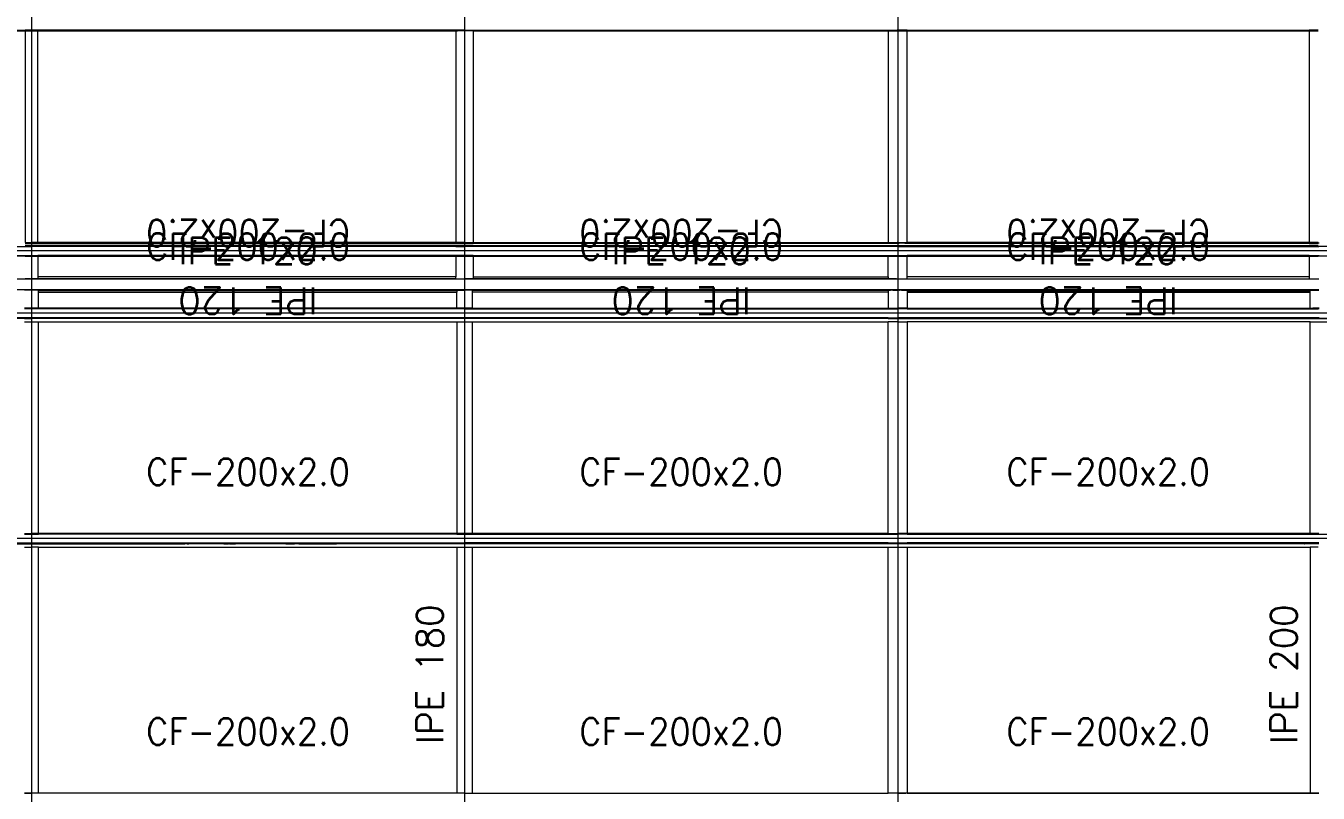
# Model space of a CAD drawing. Header units: millimetres. Extents: x 0 to 149, y -64 to 103.
# Drawn here: x 64.28 to 71.74, y -3.74 to 0.69 of the extents above; entities that cross this region are included whole.
import ezdxf
from ezdxf.enums import TextEntityAlignment as Align

# ---------------------------------------------------------------- set-up
doc = ezdxf.new("R2010")
doc.units = ezdxf.units.MM
for name, color, linetype, lineweight in [('BARRAS_DE_ACERO', 7, 'Continuous', 9), ('ejes', 251, 'Continuous', 0), ('REFERENCIA_DE_LAS_BARRAS', 2, 'Continuous', 9)]:
    doc.layers.add(name, color=color, linetype=linetype, lineweight=lineweight)
doc.styles.add('CYPETXT', font='romans__.ttf', dxfattribs={"height": 0.2})

msp = doc.modelspace()

# ---------------------------------------------------------------- linework, layer by layer
at = {"layer": 'BARRAS_DE_ACERO'}
for p, q in [((64.3445, 0.6593), (61.849, 0.6593)), ((66.758, 0.661), (64.2715, 0.661)), ((64.3056, 0.657), (64.3445, 0.657)), ((66.758, 0.6593), (64.3445, 0.6593)), ((64.3445, -0.5642), (64.3445, 0.657)), ((64.3445, 0.657), (66.758, 0.657)), ((66.8052, 0.661), (66.758, 0.661)), ((66.758, 0.6593), (66.8052, 0.6593)), ((66.8052, 0.6579), (66.758, 0.6579)), ((66.758, 0.6571), (66.7661, 0.6571)), ((66.8052, 0.6571), (66.7661, 0.6571)), ((66.8052, 0.661), (69.253, 0.661)), ((66.858, 0.6593), (66.8052, 0.6593)), ((66.858, 0.6579), (66.8052, 0.6579)), ((66.858, 0.6571), (66.8052, 0.6571)), ((66.858, 0.657), (66.8052, 0.657)), ((66.858, 0.6593), (69.253, 0.6593)), ((69.253, 0.6579), (66.858, 0.6579)), ((69.253, 0.6571), (66.858, 0.6571)), ((66.858, 0.657), (66.858, -0.5642)), ((66.858, 0.657), (69.253, 0.657)), ((69.253, 0.661), (69.305, 0.661)), ((69.305, 0.6593), (69.253, 0.6593)), ((69.305, 0.6579), (69.253, 0.6579)), ((69.253, 0.6571), (69.2619, 0.6571)), ((69.305, 0.657), (69.253, 0.657)), ((69.2619, 0.6571), (69.305, 0.6571)), ((69.363, 0.661), (69.305, 0.661)), ((69.305, 0.6593), (71.683, 0.6593)), ((69.363, 0.6579), (69.305, 0.6579)), ((69.363, 0.6571), (69.305, 0.6571)), ((69.305, 0.657), (69.363, 0.657)), ((69.363, 0.661), (71.683, 0.661)), ((71.683, 0.6571), (69.363, 0.6571)), ((71.735, 0.661), (71.683, 0.661)), ((71.719, 0.6593), (71.683, 0.6593)), ((71.683, 0.6571), (71.7283, 0.6571)), ((71.683, 0.657), (71.683, -0.5642)), ((71.735, 0.657), (71.683, 0.657)), ((71.7201, 0.6593), (71.719, 0.6593)), ((71.7201, 0.6593), (71.735, 0.6593)), ((71.735, 0.6571), (71.7283, 0.6571)), ((71.7284, 0.6579), (71.735, 0.6579)), ((61.849, -0.5883), (64.3056, -0.5883)), ((64.2878, -0.5657), (64.2715, -0.5657)), ((64.2715, -0.5677), (64.3056, -0.5677)), ((64.2715, -0.5684), (64.3056, -0.5684)), ((64.3056, -0.5818), (64.2715, -0.5818)), ((64.3056, -0.5833), (64.2715, -0.5833)), ((64.2715, -0.585), (64.3056, -0.585)), ((64.2715, -0.5865), (64.2886, -0.5865)), ((66.8099, -0.5657), (64.2878, -0.5657)), ((64.3445, -0.5642), (64.3056, -0.5642)), ((64.3056, -0.5677), (66.8052, -0.5677)), ((66.8108, -0.5684), (64.3056, -0.5684)), ((66.8052, -0.5818), (64.3056, -0.5818)), ((64.3056, -0.5833), (66.8052, -0.5833)), ((64.308, -0.585), (64.3056, -0.585)), ((64.308, -0.5883), (64.3056, -0.5883)), ((64.3103, -0.585), (64.308, -0.585)), ((64.3103, -0.5865), (64.308, -0.5865)), ((64.308, -0.5883), (64.3103, -0.5883)), ((64.3164, -0.585), (64.3103, -0.585)), ((64.3249, -0.5865), (64.3103, -0.5865)), ((64.3445, -0.5883), (64.3103, -0.5883)), ((66.758, -0.585), (64.3164, -0.585)), ((64.3249, -0.5865), (64.3285, -0.5865)), ((64.3285, -0.5865), (64.3445, -0.5865)), ((66.758, -0.5642), (64.3445, -0.5642)), ((66.758, -0.5883), (64.3445, -0.5883)), ((66.8052, -0.5642), (66.758, -0.5642)), ((66.8052, -0.585), (66.758, -0.585)), ((66.758, -0.5883), (66.8052, -0.5883)), ((66.8052, -0.5642), (66.8108, -0.5642)), ((66.8052, -0.5677), (69.3173, -0.5677)), ((66.858, -0.5818), (66.8052, -0.5818)), ((69.363, -0.5833), (66.8052, -0.5833)), ((66.858, -0.585), (66.8052, -0.585)), ((66.8108, -0.5883), (66.8052, -0.5883)), ((66.808, -0.5865), (66.858, -0.5865)), ((66.8099, -0.5657), (69.253, -0.5657)), ((66.8108, -0.5642), (66.858, -0.5642)), ((66.8108, -0.5684), (66.8371, -0.5684)), ((66.858, -0.5883), (66.8108, -0.5883)), ((66.858, -0.5642), (69.253, -0.5642)), ((66.858, -0.5818), (69.363, -0.5818)), ((69.342, -0.585), (66.858, -0.585)), ((69.3126, -0.5865), (66.858, -0.5865)), ((69.3109, -0.5883), (66.858, -0.5883)), ((69.305, -0.5657), (69.253, -0.5657)), ((69.3109, -0.5642), (69.305, -0.5642)), ((69.3109, -0.5657), (69.305, -0.5657)), ((69.3617, -0.5657), (69.3109, -0.5657)), ((69.3109, -0.5883), (71.738, -0.5883)), ((69.3126, -0.5865), (71.793, -0.5865)), ((69.3497, -0.5677), (69.3173, -0.5677)), ((69.342, -0.585), (71.683, -0.585)), ((69.3497, -0.5677), (69.363, -0.5677)), ((69.363, -0.5684), (69.3503, -0.5684)), ((71.683, -0.5657), (69.3617, -0.5657)), ((71.683, -0.5642), (69.363, -0.5642)), ((69.363, -0.5677), (71.735, -0.5677)), ((69.363, -0.5684), (71.683, -0.5684)), ((69.363, -0.5818), (71.683, -0.5818)), ((69.363, -0.5833), (71.683, -0.5833)), ((69.363, -0.5839), (71.683, -0.5839)), ((71.735, -0.5642), (71.683, -0.5642)), ((71.683, -0.5657), (71.7371, -0.5657)), ((71.7409, -0.5684), (71.683, -0.5684)), ((71.696, -0.5818), (71.683, -0.5818)), ((71.735, -0.5839), (71.683, -0.5839)), ((71.683, -0.585), (71.735, -0.585)), ((71.735, -0.5818), (71.696, -0.5818)), ((61.8055, -0.639), (64.3445, -0.639)), ((61.8055, -0.6407), (64.3056, -0.6407)), ((61.8055, -0.6421), (69.363, -0.6421)), ((64.3445, -0.6429), (61.8055, -0.6429)), ((64.2715, -0.643), (64.3445, -0.643)), ((64.3056, -0.6407), (69.363, -0.6407)), ((64.3445, -0.6429), (66.8052, -0.6429)), ((64.3445, -0.643), (66.758, -0.643)), ((64.3445, -0.643), (64.3445, -0.763)), ((66.758, -0.643), (66.758, -0.763)), ((66.8052, -0.643), (66.758, -0.643)), ((66.858, -0.639), (66.8052, -0.639)), ((66.8052, -0.643), (66.8108, -0.643)), ((69.253, -0.643), (66.858, -0.643)), ((69.305, -0.6429), (69.253, -0.6429)), ((69.363, -0.6429), (69.305, -0.6429)), ((69.305, -0.643), (69.363, -0.643)), ((71.683, -0.6407), (69.363, -0.6407)), ((69.363, -0.6421), (71.683, -0.6421)), ((69.363, -0.6429), (71.683, -0.6429)), ((69.363, -0.643), (71.683, -0.643)), ((69.363, -0.763), (69.363, -0.643)), ((71.683, -0.6407), (71.735, -0.6407)), ((71.735, -0.6421), (71.683, -0.6421)), ((71.683, -0.643), (71.735, -0.643)), ((71.683, -0.643), (71.683, -0.763)), ((59.308, -0.7751), (71.738, -0.7751)), ((64.2715, -0.7747), (64.2989, -0.7747)), ((64.3007, -0.7751), (64.2715, -0.7751)), ((64.3022, -0.7747), (64.2989, -0.7747)), ((64.3007, -0.7751), (64.3007, -0.7751)), ((64.3008, -0.7751), (64.3007, -0.7751)), ((64.3008, -0.7751), (64.3008, -0.7751)), ((64.3009, -0.7751), (64.3009, -0.7751)), ((64.301, -0.7751), (64.3009, -0.7751)), ((64.301, -0.7751), (64.3011, -0.7751)), ((64.3011, -0.7751), (64.3011, -0.7751)), ((64.3011, -0.7751), (64.3011, -0.7751)), ((64.3011, -0.7751), (64.3012, -0.7751)), ((64.3013, -0.7751), (64.3012, -0.7751)), ((64.3026, -0.7751), (64.3015, -0.7751)), ((64.3022, -0.7747), (64.304, -0.7747)), ((64.3026, -0.7751), (64.3027, -0.7751)), ((64.3027, -0.7751), (64.3027, -0.7751)), ((64.3027, -0.7751), (64.3028, -0.7751)), ((64.3028, -0.7751), (64.3028, -0.7751)), ((64.3028, -0.7751), (64.3028, -0.7751)), ((64.3029, -0.7751), (64.3028, -0.7751)), ((64.3029, -0.7751), (64.3029, -0.7751)), ((64.303, -0.7751), (64.3029, -0.7751)), ((64.303, -0.7751), (64.303, -0.7751)), ((64.3031, -0.7751), (64.3031, -0.7751)), ((64.3032, -0.7751), (64.3032, -0.7751)), ((64.3033, -0.7751), (64.3032, -0.7751)), ((64.3033, -0.7751), (64.3033, -0.7751)), ((64.3033, -0.7751), (64.3034, -0.7751)), ((64.3034, -0.7751), (64.3034, -0.7751)), ((64.3036, -0.7751), (64.3035, -0.7751)), ((64.3037, -0.7751), (64.3036, -0.7751)), ((64.3036, -0.7751), (64.3036, -0.7751)), ((64.3037, -0.7751), (64.3037, -0.7751)), ((64.3038, -0.7751), (64.3037, -0.7751)), ((64.3038, -0.7751), (64.3038, -0.7751)), ((64.3038, -0.7751), (64.3038, -0.7751)), ((64.3039, -0.7751), (64.3038, -0.7751)), ((64.3039, -0.7751), (64.3039, -0.7751)), ((64.304, -0.7751), (64.3039, -0.7751)), ((64.304, -0.7747), (64.3073, -0.7747)), ((64.304, -0.7751), (64.304, -0.7751)), ((64.3056, -0.7751), (66.8051, -0.7751)), ((64.3445, -0.7747), (64.3073, -0.7747)), ((64.3445, -0.7636), (64.3445, -0.763)), ((66.758, -0.763), (64.3445, -0.763)), ((64.3445, -0.7744), (64.3445, -0.7747)), ((66.758, -0.7744), (64.3445, -0.7744)), ((66.758, -0.763), (66.758, -0.7636)), ((66.758, -0.7744), (66.758, -0.7636)), ((66.8051, -0.7747), (66.8052, -0.7747)), ((66.8052, -0.7751), (66.8051, -0.7751)), ((66.858, -0.7747), (66.8052, -0.7747)), ((66.8052, -0.7751), (66.858, -0.7751)), ((66.858, -0.763), (66.858, -0.7636)), ((66.858, -0.7636), (66.858, -0.7744)), ((69.2818, -0.7751), (66.858, -0.7751)), ((69.253, -0.7636), (69.253, -0.7744)), ((69.253, -0.7747), (69.253, -0.7744)), ((69.283, -0.7747), (69.253, -0.7747)), ((69.2856, -0.7747), (69.283, -0.7747)), ((69.2831, -0.7751), (69.2832, -0.7751)), ((69.2834, -0.7751), (69.2835, -0.7751)), ((69.2834, -0.7751), (69.2834, -0.7751)), ((69.2835, -0.7751), (69.2836, -0.7751)), ((69.2835, -0.7751), (69.2835, -0.7751)), ((69.2835, -0.7751), (69.2835, -0.7751)), ((69.2836, -0.7751), (69.2837, -0.7751)), ((69.2836, -0.7751), (69.2836, -0.7751)), ((69.2837, -0.7751), (69.2837, -0.7751)), ((69.2837, -0.7751), (69.2838, -0.7751)), ((69.2837, -0.7751), (69.2837, -0.7751)), ((69.2838, -0.7751), (69.2839, -0.7751)), ((69.2838, -0.7751), (69.2838, -0.7751)), ((69.2839, -0.7751), (69.284, -0.7751)), ((69.284, -0.7751), (69.2841, -0.7751)), ((69.284, -0.7751), (69.284, -0.7751)), ((69.2842, -0.7751), (69.2841, -0.7751)), ((69.2843, -0.7751), (69.2843, -0.7751)), ((69.2844, -0.7751), (69.2843, -0.7751)), ((69.2844, -0.7751), (69.2857, -0.7751)), ((69.2884, -0.7747), (69.2856, -0.7747)), ((69.2858, -0.7751), (69.2858, -0.7751)), ((69.2866, -0.7751), (69.2866, -0.7751)), ((69.2867, -0.7751), (69.2866, -0.7751)), ((69.2867, -0.7751), (69.2867, -0.7751)), ((69.2867, -0.7751), (69.2867, -0.7751)), ((69.2869, -0.7751), (69.2868, -0.7751)), ((69.2869, -0.7751), (69.2869, -0.7751)), ((69.2884, -0.7747), (69.2912, -0.7747)), ((69.2886, -0.7751), (69.2885, -0.7751)), ((69.2886, -0.7751), (69.2886, -0.7751)), ((69.2893, -0.7751), (69.2893, -0.7751)), ((69.2893, -0.7751), (69.2894, -0.7751)), ((69.2893, -0.7751), (69.2893, -0.7751)), ((69.2894, -0.7751), (69.2895, -0.7751)), ((69.2894, -0.7751), (69.2894, -0.7751)), ((69.2895, -0.7751), (69.2895, -0.7751)), ((69.2895, -0.7751), (69.2895, -0.7751)), ((69.2896, -0.7751), (69.2897, -0.7751)), ((69.2897, -0.7751), (69.2912, -0.7751)), ((69.2897, -0.7751), (69.2897, -0.7751)), ((69.2912, -0.7747), (69.2941, -0.7747)), ((69.2912, -0.7751), (69.2912, -0.7751)), ((69.2913, -0.7751), (69.2912, -0.7751)), ((69.2913, -0.7751), (69.2913, -0.7751)), ((69.2913, -0.7751), (69.2913, -0.7751)), ((69.2914, -0.7751), (69.2915, -0.7751)), ((69.2915, -0.7751), (69.2916, -0.7751)), ((69.2915, -0.7751), (69.2915, -0.7751)), ((69.2915, -0.7751), (69.2915, -0.7751)), ((69.2917, -0.7751), (69.2918, -0.7751)), ((69.2917, -0.7751), (69.2917, -0.7751)), ((69.2918, -0.7751), (69.2919, -0.7751)), ((69.2918, -0.7751), (69.2918, -0.7751)), ((69.292, -0.7751), (69.2919, -0.7751)), ((69.2919, -0.7751), (69.2919, -0.7751)), ((69.292, -0.7751), (69.292, -0.7751)), ((69.2921, -0.7751), (69.292, -0.7751)), ((69.2921, -0.7751), (69.2923, -0.7751)), ((69.2924, -0.7751), (69.2923, -0.7751)), ((69.2923, -0.7751), (69.2923, -0.7751)), ((69.2925, -0.7751), (69.2924, -0.7751)), ((69.2924, -0.7751), (69.2924, -0.7751)), ((69.2925, -0.7751), (69.2941, -0.7751)), ((69.2976, -0.7747), (69.2941, -0.7747)), ((69.2942, -0.7751), (69.2943, -0.7751)), ((69.2944, -0.7751), (69.2943, -0.7751)), ((69.2943, -0.7751), (69.2943, -0.7751)), ((69.2944, -0.7751), (69.2944, -0.7751)), ((69.2944, -0.7751), (69.2945, -0.7751)), ((69.2945, -0.7751), (69.2946, -0.7751)), ((69.2945, -0.7751), (69.2945, -0.7751)), ((69.2947, -0.7751), (69.2946, -0.7751)), ((69.2946, -0.7751), (69.2946, -0.7751)), ((69.2948, -0.7751), (69.2947, -0.7751)), ((69.2947, -0.7751), (69.2947, -0.7751)), ((69.2948, -0.7751), (69.2949, -0.7751)), ((69.2948, -0.7751), (69.2948, -0.7751)), ((69.2949, -0.7751), (69.2949, -0.7751)), ((69.2949, -0.7751), (69.295, -0.7751)), ((69.2951, -0.7751), (69.295, -0.7751)), ((69.295, -0.7751), (69.295, -0.7751)), ((69.2951, -0.7751), (69.2952, -0.7751)), ((69.2951, -0.7751), (69.2951, -0.7751)), ((69.2952, -0.7751), (69.2952, -0.7751)), ((69.2957, -0.7751), (69.2956, -0.7751)), ((69.2958, -0.7751), (69.2957, -0.7751)), ((69.2957, -0.7751), (69.2957, -0.7751)), ((69.2958, -0.7751), (69.2959, -0.7751)), ((69.2976, -0.7751), (69.2959, -0.7751)), ((69.2976, -0.7747), (69.3011, -0.7747)), ((69.2977, -0.7751), (69.2976, -0.7751)), ((69.2977, -0.7751), (69.2977, -0.7751)), ((69.2979, -0.7751), (69.2978, -0.7751)), ((69.298, -0.7751), (69.298, -0.7751)), ((69.2981, -0.7751), (69.298, -0.7751)), ((69.2982, -0.7751), (69.2982, -0.7751)), ((69.2982, -0.7751), (69.2983, -0.7751)), ((69.2983, -0.7751), (69.2983, -0.7751)), ((69.2984, -0.7751), (69.2983, -0.7751)), ((69.2984, -0.7751), (69.2984, -0.7751)), ((69.2984, -0.7751), (69.2985, -0.7751)), ((69.2985, -0.7751), (69.2985, -0.7751)), ((69.2986, -0.7751), (69.2985, -0.7751)), ((69.2986, -0.7751), (69.2986, -0.7751)), ((69.2987, -0.7751), (69.2986, -0.7751)), ((69.2987, -0.7751), (69.2988, -0.7751)), ((69.2987, -0.7751), (69.2987, -0.7751)), ((69.2988, -0.7751), (69.2989, -0.7751)), ((69.2988, -0.7751), (69.2988, -0.7751)), ((69.2989, -0.7751), (69.299, -0.7751)), ((69.2989, -0.7751), (69.2989, -0.7751)), ((69.299, -0.7751), (69.2991, -0.7751)), ((69.299, -0.7751), (69.299, -0.7751)), ((69.2992, -0.7751), (69.2992, -0.7751)), ((69.2993, -0.7751), (69.2992, -0.7751)), ((69.3012, -0.7751), (69.2993, -0.7751)), ((69.3011, -0.7747), (69.363, -0.7747)), ((69.3012, -0.7751), (69.3013, -0.7751)), ((69.3013, -0.7751), (69.3013, -0.7751)), ((69.3013, -0.7751), (69.3014, -0.7751)), ((69.3014, -0.7751), (69.3014, -0.7751)), ((69.3016, -0.7751), (69.3016, -0.7751)), ((69.3016, -0.7751), (69.3017, -0.7751)), ((69.3019, -0.7751), (69.302, -0.7751)), ((69.302, -0.7751), (69.302, -0.7751)), ((69.302, -0.7751), (69.3021, -0.7751)), ((69.3021, -0.7751), (69.3021, -0.7751)), ((69.3023, -0.7751), (69.3022, -0.7751)), ((69.3023, -0.7751), (69.3023, -0.7751)), ((69.3023, -0.7751), (69.3024, -0.7751)), ((69.3025, -0.7751), (69.3024, -0.7751)), ((69.3024, -0.7751), (69.3024, -0.7751)), ((69.3025, -0.7751), (69.3025, -0.7751)), ((69.3025, -0.7751), (69.3026, -0.7751)), ((69.3027, -0.7751), (69.3026, -0.7751)), ((69.3026, -0.7751), (69.3026, -0.7751)), ((69.305, -0.7751), (69.363, -0.7751)), ((71.683, -0.763), (69.363, -0.763)), ((71.683, -0.7636), (69.363, -0.7636)), ((69.363, -0.7744), (71.683, -0.7744)), ((69.363, -0.7751), (71.735, -0.7751)), ((71.683, -0.763), (71.683, -0.7636)), ((71.683, -0.7636), (71.683, -0.7744)), ((71.683, -0.7747), (71.683, -0.7744)), ((71.683, -0.7747), (71.735, -0.7747)), ((71.735, -0.7747), (71.735, -0.7747)), ((71.735, -0.7751), (71.738, -0.7751)), ((71.738, -0.8387), (59.308, -0.8387)), ((66.8106, -0.8387), (64.267, -0.8387)), ((64.349, -0.8391), (64.267, -0.8391)), ((64.349, -0.8394), (64.349, -0.8391)), ((64.349, -0.8508), (66.7625, -0.8508)), ((64.349, -0.9441), (64.349, -0.8508)), ((66.7625, -0.8391), (66.8106, -0.8391)), ((66.7625, -0.9441), (66.7625, -0.8508)), ((66.8111, -0.8387), (66.8106, -0.8387)), ((66.8535, -0.8391), (66.8106, -0.8391)), ((66.8111, -0.8387), (66.8535, -0.8387)), ((69.3109, -0.8387), (66.8535, -0.8387)), ((66.8535, -0.8394), (66.8535, -0.8391)), ((66.8535, -0.8394), (69.253, -0.8394)), ((66.8535, -0.8502), (66.8535, -0.8394)), ((66.8535, -0.8508), (66.8535, -0.8502)), ((66.8535, -0.8502), (69.253, -0.8502)), ((69.253, -0.8508), (66.8535, -0.8508)), ((66.8535, -0.9441), (66.8535, -0.8508)), ((69.253, -0.8391), (69.2655, -0.8391)), ((69.253, -0.8394), (69.253, -0.8391)), ((69.253, -0.8394), (69.253, -0.8502)), ((69.253, -0.8502), (69.253, -0.8508)), ((69.253, -0.8508), (69.253, -0.9441)), ((69.2791, -0.8391), (69.2655, -0.8391)), ((69.2791, -0.8391), (69.3133, -0.8391)), ((69.3139, -0.8387), (69.3109, -0.8387)), ((69.3175, -0.8391), (69.3133, -0.8391)), ((69.3139, -0.8387), (69.3141, -0.8387)), ((69.3141, -0.8387), (69.3141, -0.8387)), ((69.3142, -0.8387), (69.3141, -0.8387)), ((69.3175, -0.8391), (69.3176, -0.8391)), ((69.3176, -0.8391), (69.3211, -0.8391)), ((69.3191, -0.8387), (69.3186, -0.8387)), ((69.3203, -0.8387), (69.3197, -0.8387)), ((69.3204, -0.8387), (69.3204, -0.8387)), ((69.3205, -0.8387), (69.3204, -0.8387)), ((69.3205, -0.8387), (69.3208, -0.8387)), ((69.3209, -0.8387), (69.3208, -0.8387)), ((69.3209, -0.8387), (69.321, -0.8387)), ((69.3209, -0.8387), (69.3209, -0.8387)), ((69.321, -0.8387), (69.3211, -0.8387)), ((69.321, -0.8387), (69.321, -0.8387)), ((69.3212, -0.8387), (69.3211, -0.8387)), ((69.3253, -0.8391), (69.3211, -0.8391)), ((69.3212, -0.8387), (69.3233, -0.8387)), ((69.3212, -0.8387), (69.3212, -0.8387)), ((69.3237, -0.8387), (69.3233, -0.8387)), ((69.3237, -0.8387), (69.3248, -0.8387)), ((69.3249, -0.8387), (69.3249, -0.8387)), ((69.3249, -0.8387), (69.3254, -0.8387)), ((69.3271, -0.8391), (69.3253, -0.8391)), ((69.3256, -0.8387), (69.3263, -0.8387)), ((69.3256, -0.8387), (69.3256, -0.8387)), ((69.3264, -0.8387), (69.3263, -0.8387)), ((69.3263, -0.8387), (69.3263, -0.8387)), ((69.3263, -0.8387), (69.3263, -0.8387)), ((69.3265, -0.8387), (69.3265, -0.8387)), ((69.3265, -0.8387), (69.3265, -0.8387)), ((69.3267, -0.8387), (69.3267, -0.8387)), ((69.3268, -0.8387), (69.3267, -0.8387)), ((69.3267, -0.8387), (69.3267, -0.8387)), ((69.3268, -0.8387), (69.3268, -0.8387)), ((69.3268, -0.8387), (69.3269, -0.8387)), ((69.3269, -0.8387), (69.3269, -0.8387)), ((69.3269, -0.8387), (69.3269, -0.8387)), ((69.3269, -0.8387), (69.327, -0.8387)), ((69.327, -0.8387), (69.327, -0.8387)), ((69.327, -0.8387), (69.3271, -0.8387)), ((69.3271, -0.8387), (69.3271, -0.8387)), ((69.3271, -0.8387), (69.3285, -0.8387)), ((69.3299, -0.8391), (69.3271, -0.8391)), ((69.3286, -0.8387), (69.3285, -0.8387)), ((69.3286, -0.8387), (69.3286, -0.8387)), ((69.3287, -0.8387), (69.3286, -0.8387)), ((69.3287, -0.8387), (69.3287, -0.8387)), ((69.3287, -0.8387), (69.3287, -0.8387)), ((69.329, -0.8387), (69.3289, -0.8387)), ((69.329, -0.8387), (69.329, -0.8387)), ((69.3291, -0.8387), (69.329, -0.8387)), ((69.3291, -0.8387), (69.3291, -0.8387)), ((69.3291, -0.8387), (69.3291, -0.8387)), ((69.3292, -0.8387), (69.3293, -0.8387)), ((69.3293, -0.8387), (69.3294, -0.8387)), ((69.3293, -0.8387), (69.3293, -0.8387)), ((69.3293, -0.8387), (69.3293, -0.8387)), ((69.3294, -0.8387), (69.3294, -0.8387)), ((69.3296, -0.8387), (69.3296, -0.8387)), ((69.3297, -0.8387), (69.3298, -0.8387)), ((69.3297, -0.8387), (69.3297, -0.8387)), ((69.3299, -0.8387), (69.3298, -0.8387)), ((69.3298, -0.8387), (69.3298, -0.8387)), ((69.3299, -0.8387), (69.3299, -0.8387)), ((69.3299, -0.8387), (69.3312, -0.8387)), ((69.3299, -0.8391), (69.3327, -0.8391)), ((69.3312, -0.8387), (69.3313, -0.8387)), ((69.3313, -0.8387), (69.3314, -0.8387)), ((69.3313, -0.8387), (69.3313, -0.8387)), ((69.3314, -0.8387), (69.3314, -0.8387)), ((69.3317, -0.8387), (69.3317, -0.8387)), ((69.3317, -0.8387), (69.3318, -0.8387)), ((69.3318, -0.8387), (69.3318, -0.8387)), ((69.3318, -0.8387), (69.3319, -0.8387)), ((69.3319, -0.8387), (69.3319, -0.8387)), ((69.332, -0.8387), (69.3321, -0.8387)), ((69.332, -0.8387), (69.332, -0.8387)), ((69.3321, -0.8387), (69.3322, -0.8387)), ((69.3323, -0.8387), (69.3322, -0.8387)), ((69.3322, -0.8387), (69.3322, -0.8387)), ((69.3323, -0.8387), (69.3324, -0.8387)), ((69.3323, -0.8387), (69.3323, -0.8387)), ((69.3323, -0.8387), (69.3323, -0.8387)), ((69.3324, -0.8387), (69.3325, -0.8387)), ((69.3324, -0.8387), (69.3324, -0.8387)), ((69.3326, -0.8387), (69.3325, -0.8387)), ((69.3325, -0.8387), (69.3325, -0.8387)), ((69.3325, -0.8387), (69.3325, -0.8387)), ((69.3326, -0.8387), (69.3339, -0.8387)), ((69.3326, -0.8387), (69.3326, -0.8387)), ((69.3339, -0.8387), (71.738, -0.8387)), ((69.363, -0.8394), (69.363, -0.8502)), ((69.363, -0.8502), (69.363, -0.8508)), ((71.688, -0.8502), (69.363, -0.8502)), ((69.363, -0.8508), (69.363, -0.9441)), ((71.688, -0.8391), (71.738, -0.8391)), ((71.688, -0.8502), (71.688, -0.8394)), ((71.688, -0.9441), (71.688, -0.8508)), ((64.3105, -0.9441), (64.267, -0.9441)), ((64.3105, -0.9464), (64.267, -0.9464)), ((64.3055, -0.9481), (64.267, -0.9481)), ((64.2671, -0.945), (64.3105, -0.945)), ((64.3105, -0.9442), (64.2691, -0.9442)), ((64.3055, -0.9481), (64.3105, -0.9481)), ((64.3105, -0.9441), (64.349, -0.9441)), ((64.349, -0.9442), (64.3105, -0.9442)), ((64.3105, -0.945), (64.3481, -0.945)), ((64.3105, -0.9464), (64.349, -0.9464)), ((66.8106, -0.9481), (64.3105, -0.9481)), ((64.349, -0.9441), (66.7625, -0.9441)), ((66.7625, -0.9442), (64.349, -0.9442)), ((64.349, -0.945), (66.8106, -0.945)), ((66.8106, -0.9464), (64.349, -0.9464)), ((66.8106, -0.9441), (66.7625, -0.9441)), ((66.7625, -0.9442), (66.8106, -0.9442)), ((66.8106, -0.9441), (66.8535, -0.9441)), ((66.8535, -0.9442), (66.8106, -0.9442)), ((66.8535, -0.945), (66.8106, -0.945)), ((66.8106, -0.9464), (66.8535, -0.9464)), ((66.8535, -0.9442), (69.3109, -0.9442)), ((66.8535, -0.945), (69.3109, -0.945)), ((66.8535, -0.9464), (69.3109, -0.9464)), ((69.3109, -0.9441), (69.363, -0.9441)), ((69.363, -0.9442), (69.3109, -0.9442)), ((69.363, -0.945), (69.3109, -0.945)), ((69.363, -0.9464), (69.3109, -0.9464)), ((69.363, -0.9481), (69.3109, -0.9481)), ((69.363, -0.9441), (71.688, -0.9441)), ((71.688, -0.945), (69.363, -0.945)), ((71.688, -0.9464), (69.363, -0.9464)), ((69.363, -0.9481), (71.688, -0.9481)), ((71.688, -0.9441), (71.7046, -0.9441)), ((71.688, -0.945), (71.7408, -0.945)), ((71.688, -0.9464), (71.7352, -0.9464)), ((71.688, -0.9481), (71.7352, -0.9481)), ((71.7254, -0.9441), (71.7046, -0.9441)), ((71.7171, -0.9442), (71.7205, -0.9442)), ((71.7205, -0.9442), (71.7368, -0.9442)), ((71.7408, -0.9441), (71.7254, -0.9441)), ((64.349, -1.0006), (61.8445, -1.0006)), ((64.2791, -1.0032), (61.8445, -1.0032)), ((64.267, -0.9988), (64.3105, -0.9988)), ((64.267, -1.0021), (69.253, -1.0021)), ((64.267, -1.0229), (64.3105, -1.0229)), ((64.2671, -1.0037), (64.3052, -1.0037)), ((64.2791, -1.0032), (64.3052, -1.0032)), ((64.3052, -1.0032), (64.3055, -1.0032)), ((64.3052, -1.0037), (64.3055, -1.0037)), ((69.253, -1.0032), (64.3055, -1.0032)), ((66.7625, -1.0037), (64.3055, -1.0037)), ((64.3105, -0.9988), (64.349, -0.9988)), ((64.3105, -1.0229), (64.349, -1.0229)), ((69.253, -0.9988), (64.349, -0.9988)), ((64.349, -1.0006), (69.253, -1.0006)), ((64.349, -1.0229), (66.7625, -1.0229)), ((64.349, -2.2441), (64.349, -1.0229)), ((69.2543, -1.0037), (66.7625, -1.0037)), ((66.7625, -1.0229), (66.7625, -2.2441)), ((66.8106, -1.0229), (66.8535, -1.0229)), ((66.8535, -1.0229), (69.253, -1.0229)), ((66.8535, -2.2441), (66.8535, -1.0229)), ((69.253, -0.9988), (69.3109, -0.9988)), ((69.253, -1.0006), (69.363, -1.0006)), ((71.7408, -1.0021), (69.253, -1.0021)), ((69.253, -1.0032), (75.9923, -1.0032)), ((69.305, -1.0229), (69.253, -1.0229)), ((69.253, -2.2441), (69.253, -1.0229)), ((69.3116, -1.0037), (69.2543, -1.0037)), ((69.3109, -1.0229), (69.305, -1.0229)), ((69.363, -0.9988), (69.3109, -0.9988)), ((69.3109, -1.0229), (69.363, -1.0229)), ((69.363, -1.0037), (69.3116, -1.0037)), ((69.363, -0.9988), (71.7408, -0.9988)), ((71.7408, -1.0006), (69.363, -1.0006)), ((71.788, -1.0037), (69.363, -1.0037)), ((71.688, -2.2441), (71.688, -1.0229)), ((64.3105, -2.3021), (61.8103, -2.3021)), ((64.349, -2.3032), (61.8445, -2.3032)), ((61.8445, -2.3037), (65.1898, -2.3037)), ((62.7784, -2.2988), (64.349, -2.2988)), ((64.267, -2.2441), (64.3105, -2.2441)), ((64.267, -2.2442), (64.3105, -2.2442)), ((64.267, -2.245), (64.3105, -2.245)), ((64.267, -2.2464), (64.3055, -2.2464)), ((64.267, -2.2481), (64.3105, -2.2481)), ((64.267, -2.3006), (64.3105, -2.3006)), ((64.3055, -2.2464), (64.3105, -2.2464)), ((64.349, -2.2441), (64.3105, -2.2441)), ((64.3105, -2.245), (64.349, -2.245)), ((64.349, -2.2464), (64.3105, -2.2464)), ((64.3105, -2.2481), (64.349, -2.2481)), ((66.7625, -2.3006), (64.3105, -2.3006)), ((64.349, -2.3021), (64.3105, -2.3021)), ((64.349, -2.2441), (66.7625, -2.2441)), ((66.8106, -2.245), (64.349, -2.245)), ((66.8106, -2.2464), (64.349, -2.2464)), ((66.7625, -2.2481), (64.349, -2.2481)), ((64.349, -2.2988), (66.7625, -2.2988)), ((64.349, -2.3021), (66.7625, -2.3021)), ((65.0774, -2.3032), (64.349, -2.3032)), ((65.3956, -2.3032), (65.0774, -2.3032)), ((65.1898, -2.3037), (65.1916, -2.3037)), ((65.1916, -2.3037), (65.194, -2.3037)), ((65.2062, -2.3037), (65.2086, -2.3037)), ((65.2111, -2.3037), (65.2086, -2.3037)), ((65.2111, -2.3037), (65.2136, -2.3037)), ((65.2136, -2.3037), (65.216, -2.3037)), ((65.221, -2.3037), (65.216, -2.3037)), ((65.4083, -2.3037), (65.409, -2.3037)), ((65.4181, -2.3037), (65.4211, -2.3037)), ((65.4211, -2.3037), (65.4242, -2.3037)), ((65.4242, -2.3037), (65.4272, -2.3037)), ((65.4303, -2.3037), (65.4272, -2.3037)), ((65.439, -2.3037), (65.4423, -2.3037)), ((65.4423, -2.3037), (65.4452, -2.3037)), ((65.4488, -2.3037), (65.4452, -2.3037)), ((65.4512, -2.3037), (65.4488, -2.3037)), ((65.4512, -2.3037), (65.4544, -2.3037)), ((65.4709, -2.3037), (65.4701, -2.3037)), ((65.4709, -2.3037), (65.4741, -2.3037)), ((65.4759, -2.3037), (65.4741, -2.3037)), ((65.777, -2.3037), (65.7994, -2.3037)), ((65.9294, -2.3037), (65.9273, -2.3037)), ((71.6571, -2.3037), (66.0686, -2.3037)), ((66.8121, -2.2441), (66.7625, -2.2441)), ((66.7625, -2.2442), (69.253, -2.2442)), ((66.7625, -2.2481), (69.253, -2.2481)), ((66.7625, -2.2988), (66.8053, -2.2988)), ((66.7625, -2.3006), (66.8106, -2.3006)), ((66.8106, -2.2988), (66.8053, -2.2988)), ((66.8535, -2.245), (66.8106, -2.245)), ((66.8535, -2.2464), (66.8106, -2.2464)), ((66.8535, -2.2988), (66.8106, -2.2988)), ((66.8535, -2.3006), (66.8106, -2.3006)), ((66.8121, -2.2441), (66.8535, -2.2441)), ((69.253, -2.2441), (66.8535, -2.2441)), ((66.8535, -2.245), (69.3538, -2.245)), ((66.8535, -2.2464), (69.253, -2.2464)), ((69.253, -2.2988), (66.8535, -2.2988)), ((66.8535, -2.3006), (69.253, -2.3006)), ((66.8535, -2.3021), (69.253, -2.3021)), ((69.3109, -2.3032), (66.8535, -2.3032)), ((69.253, -2.2441), (69.3109, -2.2441)), ((69.253, -2.2442), (69.3538, -2.2442)), ((69.305, -2.2464), (69.253, -2.2464)), ((69.253, -2.2481), (69.305, -2.2481)), ((69.253, -2.2988), (69.305, -2.2988)), ((69.305, -2.3006), (69.253, -2.3006)), ((69.253, -2.3021), (69.3044, -2.3021)), ((69.305, -2.3021), (69.3044, -2.3021)), ((69.305, -2.2464), (69.363, -2.2464)), ((69.3051, -2.2481), (69.305, -2.2481)), ((69.305, -2.2988), (69.3109, -2.2988)), ((69.305, -2.3006), (69.363, -2.3006)), ((69.305, -2.3021), (69.363, -2.3021)), ((69.3109, -2.2481), (69.3051, -2.2481)), ((69.3538, -2.2441), (69.3109, -2.2441)), ((69.363, -2.2481), (69.3109, -2.2481)), ((69.3109, -2.2988), (69.363, -2.2988)), ((69.3109, -2.3032), (71.6571, -2.3032)), ((69.363, -2.2441), (69.3538, -2.2441)), ((69.3538, -2.2442), (69.3538, -2.2442)), ((71.688, -2.2442), (69.3538, -2.2442)), ((71.688, -2.245), (69.3538, -2.245)), ((71.688, -2.2441), (69.363, -2.2441)), ((71.738, -2.2464), (69.363, -2.2464)), ((69.363, -2.3006), (71.738, -2.3006)), ((69.363, -2.3021), (71.738, -2.3021)), ((71.738, -2.3032), (71.6571, -2.3032)), ((71.6571, -2.3037), (71.6578, -2.3037)), ((71.738, -2.3037), (71.6578, -2.3037)), ((71.7352, -2.2441), (71.688, -2.2441)), ((71.688, -2.2442), (71.7326, -2.2442)), ((71.688, -2.245), (71.738, -2.245)), ((71.738, -2.2442), (71.7326, -2.2442)), ((64.267, -2.3229), (64.3105, -2.3229)), ((64.349, -2.3229), (66.7625, -2.3229)), ((66.7625, -2.3229), (66.7625, -3.7441)), ((66.7625, -2.3229), (66.8106, -2.3229)), ((66.8106, -2.3229), (66.8535, -2.3229)), ((69.363, -2.3229), (69.363, -3.7441)), ((71.688, -2.3229), (71.688, -3.7441)), ((71.7352, -2.3229), (71.688, -2.3229)), ((64.267, -3.7441), (64.3105, -3.7441)), ((64.3424, -3.7442), (64.267, -3.7442)), ((64.349, -3.7441), (64.3105, -3.7441)), ((66.8106, -3.7442), (64.3424, -3.7442)), ((66.7625, -3.7441), (64.349, -3.7441)), ((66.8106, -3.7441), (66.7625, -3.7441)), ((66.8106, -3.7441), (66.8535, -3.7441)), ((66.8106, -3.7442), (66.8535, -3.7442)), ((66.8535, -3.7442), (69.253, -3.7442)), ((69.3109, -3.7441), (69.253, -3.7441)), ((69.3109, -3.7442), (69.253, -3.7442)), ((69.363, -3.7441), (69.3109, -3.7441)), ((69.3109, -3.7442), (69.3541, -3.7442)), ((69.363, -3.7442), (69.3541, -3.7442)), ((71.688, -3.7441), (69.363, -3.7441)), ((69.363, -3.7442), (71.688, -3.7442))]:
    msp.add_line(p, q, dxfattribs=at)
for points in [[(66.758, 0.6571), (64.3445, 0.6571), (61.8469, 0.6571)], [(61.849, 0.6579), (64.2859, 0.6579), (66.758, 0.6579)], [(64.3056, 0.657), (64.2715, 0.657), (64.2715, -0.5642), (64.3056, -0.5642)], [(66.8052, 0.657), (66.758, 0.657), (66.758, -0.5642)], [(69.253, 0.657), (69.253, -0.5642), (69.305, -0.5642)], [(69.3109, -0.5642), (69.363, -0.5642), (69.363, 0.657), (71.683, 0.657)], [(69.363, 0.6579), (71.683, 0.6579), (71.7284, 0.6579)], [(64.3103, -0.5839), (64.3056, -0.5839), (64.2715, -0.5839)], [(64.308, -0.5865), (64.3056, -0.5865), (64.2886, -0.5865)], [(66.858, -0.5839), (66.8052, -0.5839), (64.3103, -0.5839)], [(64.3445, -0.5865), (66.758, -0.5865), (66.8052, -0.5865), (66.808, -0.5865)], [(69.3503, -0.5684), (66.858, -0.5684), (66.8371, -0.5684)], [(66.858, -0.5839), (69.3563, -0.5839), (69.363, -0.5839)], [(71.735, -0.5833), (71.684, -0.5833), (71.683, -0.5833)], [(66.8052, -0.639), (66.758, -0.639), (64.3445, -0.639)], [(66.8052, -0.6429), (66.858, -0.6429), (69.253, -0.6429)], [(66.8108, -0.643), (66.858, -0.643), (66.858, -0.763)], [(66.858, -0.639), (69.3148, -0.639), (71.7409, -0.639)], [(66.858, -0.763), (69.253, -0.763), (69.253, -0.643), (69.305, -0.643)], [(71.793, -0.6429), (71.735, -0.6429), (71.683, -0.6429)], [(64.3008, -0.7751), (64.3009, -0.7751), (64.3009, -0.7751)], [(64.3013, -0.7751), (64.3014, -0.7751), (64.3014, -0.7751), (64.3015, -0.7751), (64.3015, -0.7751)], [(64.303, -0.7751), (64.303, -0.7751), (64.3031, -0.7751)], [(64.3031, -0.7751), (64.3032, -0.7751), (64.3032, -0.7751)], [(64.3034, -0.7751), (64.3034, -0.7751), (64.3035, -0.7751)], [(64.304, -0.7751), (64.304, -0.7751), (64.3056, -0.7751)], [(66.758, -0.7636), (64.3445, -0.7636), (64.3445, -0.7744)], [(66.758, -0.7744), (66.758, -0.7747), (66.8051, -0.7747)], [(66.858, -0.7636), (69.253, -0.7636), (69.253, -0.763)], [(69.253, -0.7744), (66.858, -0.7744), (66.858, -0.7747)], [(69.2831, -0.7751), (69.2831, -0.7751), (69.2831, -0.7751), (69.283, -0.7751), (69.283, -0.7751), (69.2818, -0.7751)], [(69.2834, -0.7751), (69.2833, -0.7751), (69.2833, -0.7751), (69.2833, -0.7751), (69.2832, -0.7751), (69.2832, -0.7751)], [(69.2839, -0.7751), (69.2839, -0.7751), (69.2839, -0.7751)], [(69.2841, -0.7751), (69.2841, -0.7751), (69.2841, -0.7751)], [(69.2842, -0.7751), (69.2842, -0.7751), (69.2843, -0.7751)], [(69.2858, -0.7751), (69.2857, -0.7751), (69.2857, -0.7751)], [(69.2859, -0.7751), (69.2859, -0.7751), (69.2858, -0.7751)], [(69.2859, -0.7751), (69.2859, -0.7751), (69.286, -0.7751)], [(69.2861, -0.7751), (69.286, -0.7751), (69.286, -0.7751)], [(69.2863, -0.7751), (69.2862, -0.7751), (69.2862, -0.7751), (69.2861, -0.7751)], [(69.2861, -0.7751), (69.2861, -0.7751), (69.2861, -0.7751)], [(69.2864, -0.7751), (69.2864, -0.7751), (69.2863, -0.7751)], [(69.2863, -0.7751), (69.2863, -0.7751), (69.2863, -0.7751)], [(69.2864, -0.7751), (69.2865, -0.7751), (69.2865, -0.7751)], [(69.2866, -0.7751), (69.2865, -0.7751), (69.2865, -0.7751)], [(69.2867, -0.7751), (69.2868, -0.7751), (69.2868, -0.7751)], [(69.2869, -0.7751), (69.2869, -0.7751), (69.287, -0.7751), (69.2884, -0.7751)], [(69.2884, -0.7751), (69.2885, -0.7751), (69.2885, -0.7751), (69.2885, -0.7751)], [(69.2887, -0.7751), (69.2887, -0.7751), (69.2886, -0.7751)], [(69.2887, -0.7751), (69.2887, -0.7751), (69.2888, -0.7751), (69.2888, -0.7751)], [(69.2889, -0.7751), (69.2889, -0.7751), (69.2888, -0.7751)], [(69.2889, -0.7751), (69.2889, -0.7751), (69.289, -0.7751)], [(69.2891, -0.7751), (69.289, -0.7751), (69.289, -0.7751)], [(69.2893, -0.7751), (69.2892, -0.7751), (69.2892, -0.7751), (69.2891, -0.7751)], [(69.2891, -0.7751), (69.2891, -0.7751), (69.2891, -0.7751)], [(69.2895, -0.7751), (69.2896, -0.7751), (69.2896, -0.7751)], [(69.2913, -0.7751), (69.2914, -0.7751), (69.2914, -0.7751)], [(69.2917, -0.7751), (69.2916, -0.7751), (69.2916, -0.7751)], [(69.2941, -0.7751), (69.2942, -0.7751), (69.2942, -0.7751)], [(69.2952, -0.7751), (69.2953, -0.7751), (69.2953, -0.7751), (69.2954, -0.7751), (69.2954, -0.7751), (69.2955, -0.7751), (69.2955, -0.7751), (69.2956, -0.7751), (69.2956, -0.7751)], [(69.2977, -0.7751), (69.2978, -0.7751), (69.2978, -0.7751)], [(69.2979, -0.7751), (69.2979, -0.7751), (69.298, -0.7751)], [(69.2981, -0.7751), (69.2981, -0.7751), (69.2982, -0.7751)], [(69.2991, -0.7751), (69.2991, -0.7751), (69.2992, -0.7751)], [(69.3014, -0.7751), (69.3015, -0.7751), (69.3015, -0.7751), (69.3016, -0.7751)], [(69.3019, -0.7751), (69.3019, -0.7751), (69.3018, -0.7751), (69.3018, -0.7751), (69.3017, -0.7751), (69.3017, -0.7751)], [(69.3021, -0.7751), (69.3022, -0.7751), (69.3022, -0.7751)], [(69.3027, -0.7751), (69.3028, -0.7751), (69.305, -0.7751)], [(69.363, -0.7747), (69.363, -0.7744), (69.363, -0.7636), (69.363, -0.763)], [(64.349, -0.8502), (64.349, -0.8394), (66.7625, -0.8394), (66.7625, -0.8391)], [(64.349, -0.8508), (64.349, -0.8502), (66.7625, -0.8502)], [(66.7625, -0.8394), (66.7625, -0.8502), (66.7625, -0.8508)], [(69.3186, -0.8387), (69.3174, -0.8387), (69.3142, -0.8387)], [(69.3191, -0.8387), (69.3195, -0.8387), (69.3196, -0.8387), (69.3196, -0.8387), (69.3197, -0.8387), (69.3197, -0.8387)], [(69.3203, -0.8387), (69.3203, -0.8387), (69.3204, -0.8387)], [(69.3248, -0.8387), (69.3248, -0.8387), (69.3249, -0.8387)], [(69.3255, -0.8387), (69.3255, -0.8387), (69.3254, -0.8387)], [(69.3255, -0.8387), (69.3255, -0.8387), (69.3256, -0.8387)], [(69.3264, -0.8387), (69.3264, -0.8387), (69.3265, -0.8387)], [(69.3265, -0.8387), (69.3266, -0.8387), (69.3266, -0.8387), (69.3267, -0.8387)], [(69.3287, -0.8387), (69.3288, -0.8387), (69.3288, -0.8387), (69.3289, -0.8387), (69.3289, -0.8387), (69.3289, -0.8387)], [(69.3292, -0.8387), (69.3292, -0.8387), (69.3291, -0.8387)], [(69.3296, -0.8387), (69.3295, -0.8387), (69.3295, -0.8387), (69.3295, -0.8387), (69.3294, -0.8387)], [(69.3297, -0.8387), (69.3297, -0.8387), (69.3296, -0.8387)], [(69.3315, -0.8387), (69.3315, -0.8387), (69.3314, -0.8387)], [(69.3315, -0.8387), (69.3315, -0.8387), (69.3316, -0.8387)], [(69.3316, -0.8387), (69.3316, -0.8387), (69.3317, -0.8387), (69.3317, -0.8387)], [(69.332, -0.8387), (69.3319, -0.8387), (69.3319, -0.8387)], [(69.3321, -0.8387), (69.3321, -0.8387), (69.3321, -0.8387)], [(69.3327, -0.8391), (69.363, -0.8391), (69.363, -0.8394)], [(69.363, -0.8394), (71.688, -0.8394), (71.688, -0.8391)], [(69.363, -0.8508), (71.688, -0.8508), (71.688, -0.8502)], [(64.3481, -0.945), (64.3482, -0.945), (64.349, -0.945)], [(66.8106, -0.9481), (66.8535, -0.9481), (69.3109, -0.9481)], [(66.8535, -0.9441), (69.253, -0.9441), (69.3109, -0.9441)], [(69.363, -0.9442), (71.6944, -0.9442), (71.7114, -0.9442), (71.7171, -0.9442)], [(66.7625, -1.0229), (66.8053, -1.0229), (66.8106, -1.0229)], [(71.688, -1.0229), (69.363, -1.0229), (69.363, -2.2441)], [(71.688, -1.0229), (71.7408, -1.0229), (71.788, -1.0229), (75.9205, -1.0229)], [(64.3105, -2.2442), (64.349, -2.2442), (66.7625, -2.2442)], [(65.2062, -2.3037), (65.2037, -2.3037), (65.2013, -2.3037), (65.1989, -2.3037), (65.1965, -2.3037), (65.194, -2.3037)], [(65.4083, -2.3037), (65.3904, -2.3037), (65.3882, -2.3037), (65.3845, -2.3037), (65.221, -2.3037)], [(66.8535, -2.3032), (66.2504, -2.3032), (65.3956, -2.3032)], [(65.4181, -2.3037), (65.4151, -2.3037), (65.4121, -2.3037), (65.409, -2.3037)], [(65.4303, -2.3037), (65.4357, -2.3037), (65.4364, -2.3037), (65.439, -2.3037)], [(65.4544, -2.3037), (65.4575, -2.3037), (65.4638, -2.3037), (65.4645, -2.3037), (65.467, -2.3037), (65.4701, -2.3037)], [(65.4759, -2.3037), (65.4797, -2.3037), (65.4805, -2.3037), (65.4861, -2.3037)], [(65.777, -2.3037), (65.7751, -2.3037), (65.753, -2.3037), (65.7511, -2.3037), (65.5221, -2.3037), (65.4958, -2.3037), (65.4926, -2.3037), (65.4894, -2.3037), (65.4869, -2.3037), (65.4861, -2.3037)], [(65.7994, -2.3037), (65.8013, -2.3037), (65.8241, -2.3037), (65.8261, -2.3037)], [(65.8513, -2.3037), (65.8493, -2.3037), (65.8261, -2.3037)], [(65.8513, -2.3037), (65.8749, -2.3037), (65.8769, -2.3037), (65.9009, -2.3037), (65.9029, -2.3037), (65.9273, -2.3037)], [(65.9294, -2.3037), (65.9542, -2.3037), (65.9563, -2.3037), (66.0115, -2.3037), (66.0299, -2.3037), (66.0398, -2.3037), (66.0686, -2.3037)], [(66.8535, -2.3021), (66.8106, -2.3021), (66.8053, -2.3021), (66.7625, -2.3021)], [(69.363, -2.2481), (71.738, -2.2481), (71.738, -2.2486), (71.788, -2.2486)], [(71.738, -2.2983), (71.738, -2.2988), (69.363, -2.2988)], [(64.349, -3.7441), (64.349, -2.3229), (64.3105, -2.3229)], [(66.8535, -3.7441), (66.8535, -2.3229), (69.253, -2.3229), (69.3109, -2.3229), (69.363, -2.3229), (71.688, -2.3229)], [(66.8535, -3.7441), (69.253, -3.7441), (69.253, -2.3229)], [(71.688, -3.7442), (71.738, -3.7442), (71.738, -3.7441), (71.738, -3.7441), (71.688, -3.7441)]]:
    msp.add_lwpolyline(points, dxfattribs=at)
at = {"layer": 'ejes'}
for p, q in [((64.308, 9.5242), (64.308, -11.5968)), ((66.808, 9.5242), (66.808, -11.5968)), ((69.308, 9.5242), (69.308, -11.5968)), ((93.9636, -0.6136), (56.4001, -0.6136)), ((94.6618, -0.9734), (56.4001, -0.9734)), ((93.9636, -2.2734), (56.4001, -2.2734))]:
    msp.add_line(p, q, dxfattribs=at)

# ---------------------------------------------------------------- texts
at = {"layer": 'REFERENCIA_DE_LAS_BARRAS', "style": 'CYPETXT'}
for s, rotation, width, p, p2 in [('CF-200x2.0', 180, 0.812558, (66.1464, -0.4336), (64.9696, -0.4336)), ('CF-200x2.0', 180, 0.812558, (68.6464, -0.4336), (67.4696, -0.4336)), ('CF-200x2.0', 180, 0.812558, (71.1114, -0.4336), (69.9346, -0.4336)), ('IPE 120', 180, 0.843848, (65.9607, -0.8253), (65.1552, -0.8253)), ('IPE 120', 180, 0.843848, (68.4607, -0.8253), (67.6552, -0.8253)), ('IPE 120', 180, 0.843848, (70.9257, -0.8253), (70.1202, -0.8253)), ('IPE 180', 90, 0.843848, (66.6838, -3.4596), (66.6838, -2.6541)), ('IPE 200', 90, 0.843848, (71.6138, -3.4596), (71.6138, -2.6541))]:
    msp.add_text(s, height=0.15333, rotation=rotation, dxfattribs=dict(at, width=width)).set_placement(p, p2, align=Align.FIT)
for s, width, p, p2 in [('CF-200x2.0', 0.812558, (64.9696, -0.6652), (66.1464, -0.6652)), ('CF-200x2.0', 0.812558, (67.4696, -0.6652), (68.6464, -0.6652)), ('CF-200x2.0', 0.812558, (69.9346, -0.6652), (71.1114, -0.6652)), ('IPE 120', 0.843848, (65.1552, -0.689), (65.9607, -0.689)), ('IPE 120', 0.843848, (67.6552, -0.689), (68.4607, -0.689)), ('IPE 120', 0.843848, (70.1202, -0.689), (70.9257, -0.689)), ('CF-200x2.0', 0.812558, (64.9696, -1.9652), (66.1464, -1.9652)), ('CF-200x2.0', 0.812558, (67.4696, -1.9652), (68.6464, -1.9652)), ('CF-200x2.0', 0.812558, (69.9346, -1.9652), (71.1114, -1.9652)), ('CF-200x2.0', 0.812558, (64.9696, -3.4652), (66.1464, -3.4652)), ('CF-200x2.0', 0.812558, (67.4696, -3.4652), (68.6464, -3.4652)), ('CF-200x2.0', 0.812558, (69.9346, -3.4652), (71.1114, -3.4652))]:
    msp.add_text(s, height=0.15333, dxfattribs=dict(at, width=width)).set_placement(p, p2, align=Align.FIT)

doc.saveas('drawing.dxf')
